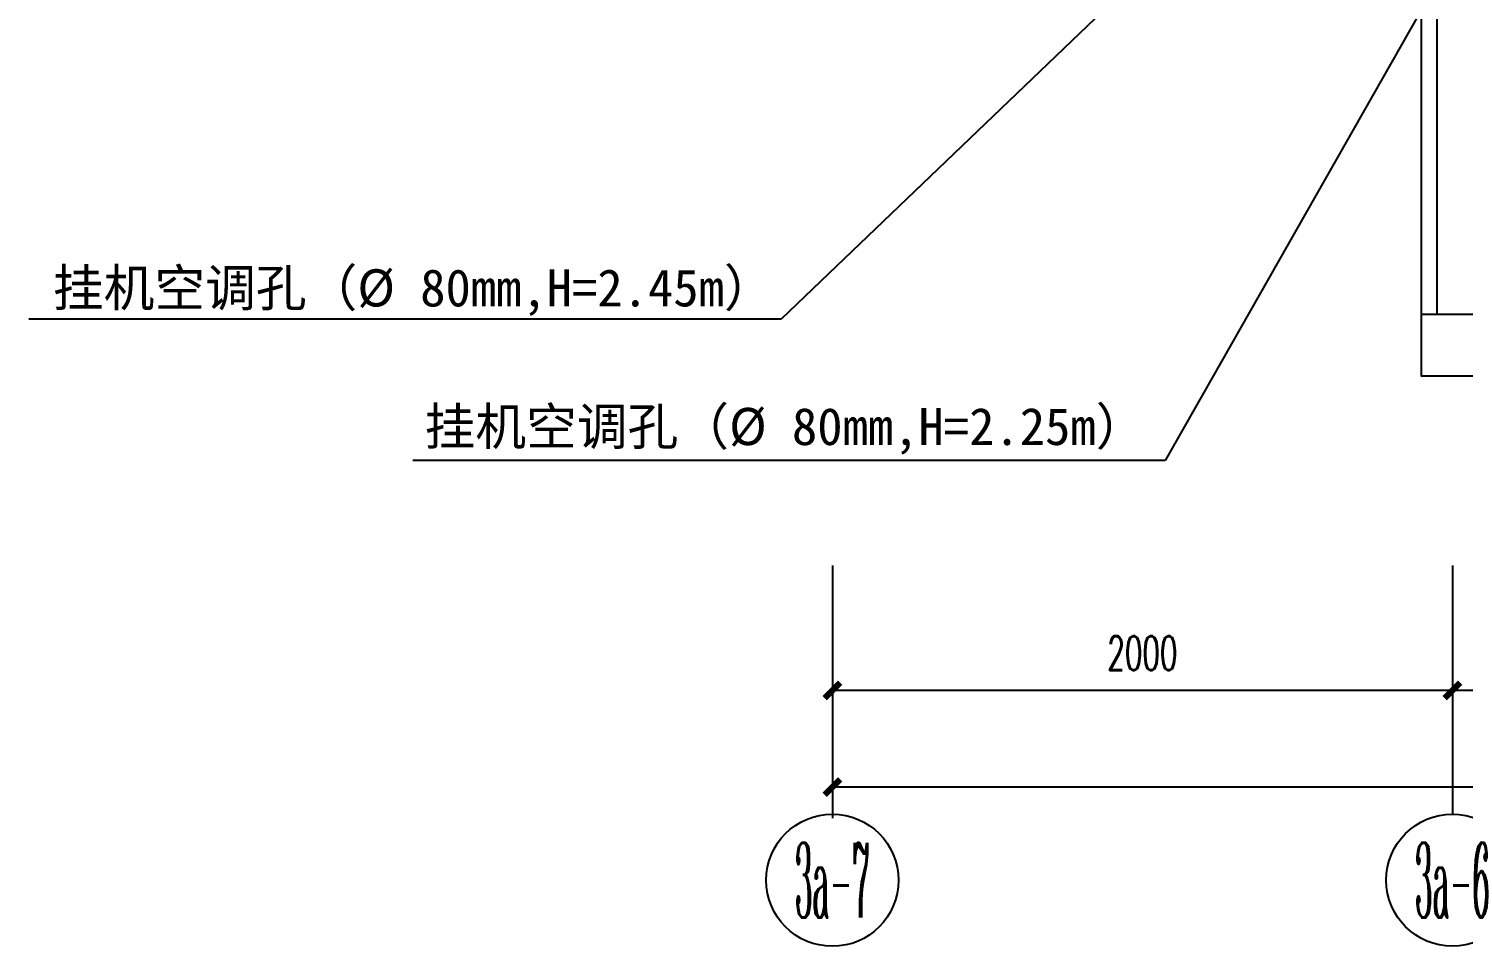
# Model space of a CAD drawing. Extents: x 184967 to 628822, y -100826 to 121332.
# Drawn here: x 390123 to 394750, y -28053 to -25091 of the extents above; entities that cross this region are included whole.
import ezdxf
from ezdxf.enums import TextEntityAlignment as Align

# ---------------------------------------------------------------- set-up
doc = ezdxf.new("R2010")
doc.units = 0
doc.header["$MEASUREMENT"] = 0
for name, color, linetype in [('AXIS_TEXT', 7, 'Continuous'), ('E-给水', 34, 'Continuous'), ('PUB_DIM', 3, 'Continuous'), ('WALL', 145, 'Continuous')]:
    doc.layers.add(name, color=color, linetype=linetype)
doc.styles.add('_TCH_AXIS', font='COMPLEX', dxfattribs={"bigfont": 'GBCBIG'})
doc.styles.add('COMPLEX', font='COMPLEX')
doc.styles.get("Standard").update_dxf_attribs({"font": 'gbenor.shx', "bigfont": 'gbcbig.shx'})
doc.styles.add('尺寸标注', font='txt.shx', dxfattribs={"width": 0.6, "height": 110})
doc.styles.add('文字标注', font='')
doc.styles.get('文字标注').set_extended_font_data('SimSun')
doc.dimstyles.new('1-50', dxfattribs={"dimscale": 50, "dimtxt": 110, "dimasz": 1, "dimexe": 2, "dimexo": 2, "dimgap": 0.6, "dimtad": 1, "dimdec": 0, "dimrnd": 5, "dimtxsty": '尺寸标注', "dimblk": 'ARCHTICK', "dimcen": 2.5, "dimclrd": 251, "dimclre": 251, "dimclrt": 50, "dimadec": 0, "dimazin": 0, "dimtfac": 1, "dimtdec": 0, "dimtix": 1, "dimtmove": 2, "dimatfit": 3, "dimldrblk": 'DOT', "dimfxl": 0, "dimarcsym": 0})
doc.dimstyles.new('标注', dxfattribs={"dimtxt": 2.5, "dimasz": 1.5, "dimexe": 1.25, "dimexo": 0.625, "dimgap": 0, "dimtad": 1, "dimdsep": 46, "dimtxsty": 'Standard', "dimblk": 'z', "dimcen": 2.5, "dimadec": 0, "dimazin": 0, "dimtm": 1e-09, "dimtfac": 1, "dimtmove": 0, "dimatfit": 3, "dimldrblk": 'z', "dimfxl": 0, "dimarcsym": 0})

# ---------------------------------------------------------------- blocks, each defined once
blk = doc.blocks.new('z')
blk.add_line((0, 0), (-1, 0))
blk.add_lwpolyline([(-1.171, 1.173, 0.36, 0.21, 0), (0, 0, 0.21, 0.36, 0), (-1.171, -1.173, 0.36, 0.36, 0)], format="xyseb")
blk = doc.blocks.new('_ArchTick')
at = {"color": 0, "linetype": 'ByBlock', "const_width": 0.4}
blk.add_lwpolyline([(-0.5, -0.5), (0.5, 0.5)], dxfattribs=at)
blk = doc.blocks.new('*D2151')
at = {"layer": 'Defpoints', "color": 0, "linetype": 'ByBlock', "transparency": 16777216}
for p in [(392714.6, -26032.6), (405014.6, -26032.6), (392714.6, -27538.8)]:
    blk.add_point(p, dxfattribs=at)
at = {"layer": 'PUB_DIM', "color": 251, "lineweight": -2, "transparency": 16777216}
for p, q in [((392714.6, -27288.8), (392714.6, -27638.8)), ((405014.6, -27288.8), (405014.6, -27638.8)), ((405014.6, -27538.8), (392714.6, -27538.8))]:
    blk.add_line(p, q, dxfattribs=at)
at = {"layer": 'PUB_DIM', "color": 251, "linetype": 'ByBlock', "lineweight": -2, "transparency": 16777216, "xscale": 50, "yscale": 50, "zscale": 50}
for p, rotation in [((392714.6, -27538.8), 180.0000000014529), ((405014.6, -27538.8), 1.45283785002448e-09)]:
    blk.add_blockref('_ArchTick', p, dxfattribs=dict(at, rotation=rotation))
at = {"layer": 'PUB_DIM', "color": 50, "linetype": 'ByBlock', "transparency": 16777216, "insert": (398202.1, -27441.6), "char_height": 110, "attachment_point": 5, "rotation": 0, "style": '尺寸标注'}
blk.add_mtext('12300', dxfattribs=at)
blk = doc.blocks.new('_Dot')
at = {"color": 0, "linetype": 'ByBlock', "lineweight": -2}
blk.add_line((-0.5, 0), (-1, 0), dxfattribs=at)
at = {"color": 0, "linetype": 'ByBlock', "const_width": 0.5}
blk.add_lwpolyline([(-0.25, 0, 1), (0.25, 0, 1)], format="xyb", close=True, dxfattribs=at)
blk = doc.blocks.new('*D2155')
at = {"layer": 'Defpoints', "color": 0, "linetype": 'ByBlock', "transparency": 16777216}
for p in [(394714.6, -26499.5), (397614.6, -26499.5), (394714.6, -27227.1)]:
    blk.add_point(p, dxfattribs=at)
at = {"layer": 'PUB_DIM', "color": 251, "lineweight": -2, "transparency": 16777216}
for p, q in [((394714.6, -26977.1), (394714.6, -27327.1)), ((397614.6, -26977.1), (397614.6, -27327.1)), ((397614.6, -27227.1), (394714.6, -27227.1))]:
    blk.add_line(p, q, dxfattribs=at)
at = {"layer": 'PUB_DIM', "color": 251, "linetype": 'ByBlock', "lineweight": -2, "transparency": 16777216, "xscale": 50, "yscale": 50, "zscale": 50}
for p, rotation in [((394714.6, -27227.1), 180.0000000014527), ((397614.6, -27227.1), 1.452757913966707e-09)]:
    blk.add_blockref('_ArchTick', p, dxfattribs=dict(at, rotation=rotation))
at = {"layer": 'PUB_DIM', "color": 50, "linetype": 'ByBlock', "transparency": 16777216, "insert": (396164.6, -27110.4), "char_height": 110, "attachment_point": 5, "rotation": 0, "style": '尺寸标注'}
blk.add_mtext('2900', dxfattribs=at)
blk = doc.blocks.new('*D2156')
at = {"layer": 'Defpoints', "color": 0, "linetype": 'ByBlock', "transparency": 16777216}
for p in [(392714.6, -26499.5), (394714.6, -26499.5), (392714.6, -27227.1)]:
    blk.add_point(p, dxfattribs=at)
at = {"layer": 'PUB_DIM', "color": 251, "lineweight": -2, "transparency": 16777216}
for p, q in [((392714.6, -26977.1), (392714.6, -27327.1)), ((394714.6, -26977.1), (394714.6, -27327.1)), ((394714.6, -27227.1), (392714.6, -27227.1))]:
    blk.add_line(p, q, dxfattribs=at)
at = {"layer": 'PUB_DIM', "color": 251, "linetype": 'ByBlock', "lineweight": -2, "transparency": 16777216, "xscale": 50, "yscale": 50, "zscale": 50}
for p, rotation in [((392714.6, -27227.1), 180.0000000014528), ((394714.6, -27227.1), 1.45283785002448e-09)]:
    blk.add_blockref('_ArchTick', p, dxfattribs=dict(at, rotation=rotation))
at = {"layer": 'PUB_DIM', "color": 50, "linetype": 'ByBlock', "transparency": 16777216, "insert": (393714.6, -27106.4), "char_height": 110, "attachment_point": 5, "rotation": 0, "style": '尺寸标注'}
blk.add_mtext('2000', dxfattribs=at)
blk = doc.blocks.new('_AXISO')
blk.add_circle((0, 0), 0.5)
at = {"layer": 'AXIS_TEXT', "style": 'COMPLEX', "width": 1.041667}
blk.add_attdef('A', text='', height=0.56, dxfattribs=at).set_placement((-0.25, -0.28), (0.25, -0.28), align=Align.FIT)

msp = doc.modelspace()

# ---------------------------------------------------------------- linework, layer by layer
at = {"layer": 'PUB_DIM', "linetype": 'ByBlock'}
for p, q in [((392714.6, -26823.7), (392714.6, -27626.3)), ((394714.6, -26823.7), (394714.6, -27626.3))]:
    msp.add_line(p, q, dxfattribs=at)
at = {"layer": 'WALL'}
msp.add_line((394614.6, -26012.2), (394614.6, -24412.2), dxfattribs=at)
for points in [[(395214.6, -26012.2), (395214.6, -24412.2), (395314.6, -24412.2), (395314.6, -26012.2), (395314.6, -26212.2), (394614.6, -26212.2), (394614.6, -26012.2), (395214.6, -26012.2)], [(394664.6, -24412.2), (394664.6, -26012.2)]]:
    msp.add_lwpolyline(points, dxfattribs=at)

# ---------------------------------------------------------------- block references
at = {"layer": 'PUB_DIM', "linetype": 'ByBlock'}
ref = msp.add_blockref('_AXISO', (392714.6, -27839.6), dxfattribs=dict(at, xscale=426.6560000000001, yscale=426.6560000000001, zscale=426.6560000000001))
ref.add_attrib('A', '3a-7', dxfattribs={"layer": 'AXIS_TEXT', "height": 241.35, "style": '_TCH_AXIS', "width": 0.265823}).set_placement((392594, -27960.3), (392835.3, -27960.3), align=Align.FIT)
ref = msp.add_blockref('_AXISO', (394714.6, -27839.3), dxfattribs=dict(at, xscale=426.6560000000001, yscale=426.6560000000001, zscale=426.6560000000001))
ref.add_attrib('A', '3a-6', dxfattribs={"layer": 'AXIS_TEXT', "height": 241.35, "style": '_TCH_AXIS', "width": 0.265823}).set_placement((394594, -27960), (394835.3, -27960), align=Align.FIT)

# ---------------------------------------------------------------- texts
at = {"layer": 'E-给水', "style": '文字标注'}
for s, p in [('挂机空调孔（%%C 80mm,H=2.45m）', (390200.5, -25987.3, -6.9)), ('挂机空调孔（%%C 80mm,H=2.25m）', (391399.5, -26434.8))]:
    msp.add_text(s, height=119.998, dxfattribs=at).set_placement(p)

# ---------------------------------------------------------------- dimensions: what is measured, and where the dimension line sits
at = {"layer": 'PUB_DIM', "linetype": 'ByBlock'}
for base, p1, p2, text, picture, middle in [((392714.6, -27538.8), (405014.6, -26032.6), (392714.6, -26032.6), '12300', '*D2151', (398202.1, -27441.6)), ((392714.6, -27227.1), (394714.6, -26499.5), (392714.6, -26499.5), '2000', '*D2156', (393714.6, -27106.4)), ((394714.6, -27227.1), (397614.6, -26499.5), (394714.6, -26499.5), '2900', '*D2155', (396164.6, -27110.4))]:
    dim = msp.add_linear_dim(base=base, p1=p1, p2=p2, angle=180, text=text, dimstyle='1-50', override={"dimfxl": 5, "dimfxlon": 1}, dxfattribs=at)
    dim.commit()
    dim.dimension.update_dxf_attribs({"geometry": picture, "text_midpoint": middle, "dimtype": 161})

# ---------------------------------------------------------------- leaders
at = {"layer": 'E-给水'}
for points in [[(394314.6, -24337.2), (392549.5, -26028.1), (390122.5, -26028.1)], [(394964.6, -24412.2), (393788.3, -26484.5), (391361.4, -26484.5)]]:
    msp.add_leader(points, dimstyle='标注', override={"dimscale": 75.000002, "dimasz": 1}, dxfattribs=at)

doc.saveas('drawing.dxf')
